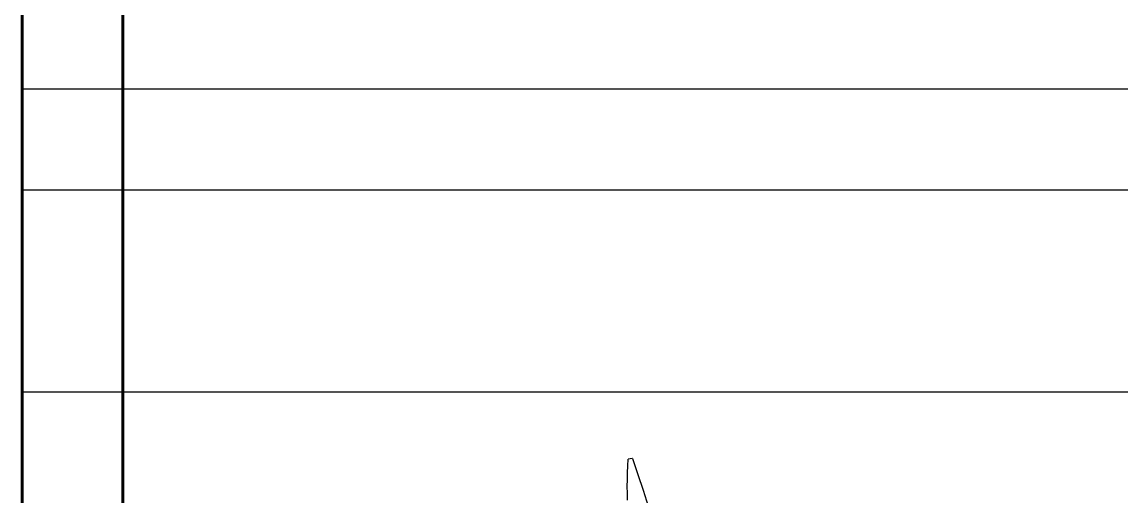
# Model space of a CAD drawing. Header units: metres. Extents: x 244.4 to 340.3, y -4.1 to 64.3.
# Drawn here: x 298.459 to 300.091, y 41.458 to 42.162 of the extents above; entities that cross this region are included whole.
import ezdxf

# ---------------------------------------------------------------- set-up
doc = ezdxf.new("R2010")
doc.units = ezdxf.units.M
doc.layers.add('A-WALL', color=6, linetype='Continuous', lineweight=60)
doc.layers.add('Edges', color=7, linetype='Continuous')

msp = doc.modelspace()

# ---------------------------------------------------------------- linework, layer by layer
at = {"layer": 'A-WALL'}
for p, q in [((298.4586, 31.3523), (298.4586, 64.279)), ((298.6086, 40.3872), (298.6086, 59.9771))]:
    msp.add_line(p, q, dxfattribs=at)
at = {"layer": 'Edges'}
for p, q in [((304.3854, 42.0623), (298.4586, 42.0623)), ((304.3854, 41.9123), (298.4586, 41.9123)), ((305.4854, 41.6123), (298.4586, 41.6123)), ((299.3582, 41.5025), (299.3587, 41.5127)), ((299.3649, 41.5137), (299.3587, 41.5127)), ((299.3654, 41.5134), (299.3649, 41.5137)), ((299.3654, 41.5134), (299.3734, 41.49)), ((299.3579, 41.4924), (299.3582, 41.5025)), ((299.3576, 41.4721), (299.3577, 41.4822)), ((299.3577, 41.4822), (299.3579, 41.4924)), ((299.3734, 41.49), (299.3811, 41.4666)), ((299.3577, 41.462), (299.3576, 41.4721)), ((299.3578, 41.4518), (299.3577, 41.462)), ((299.3811, 41.4666), (299.3885, 41.4429))]:
    msp.add_line(p, q, dxfattribs=at)

doc.saveas('drawing.dxf')
